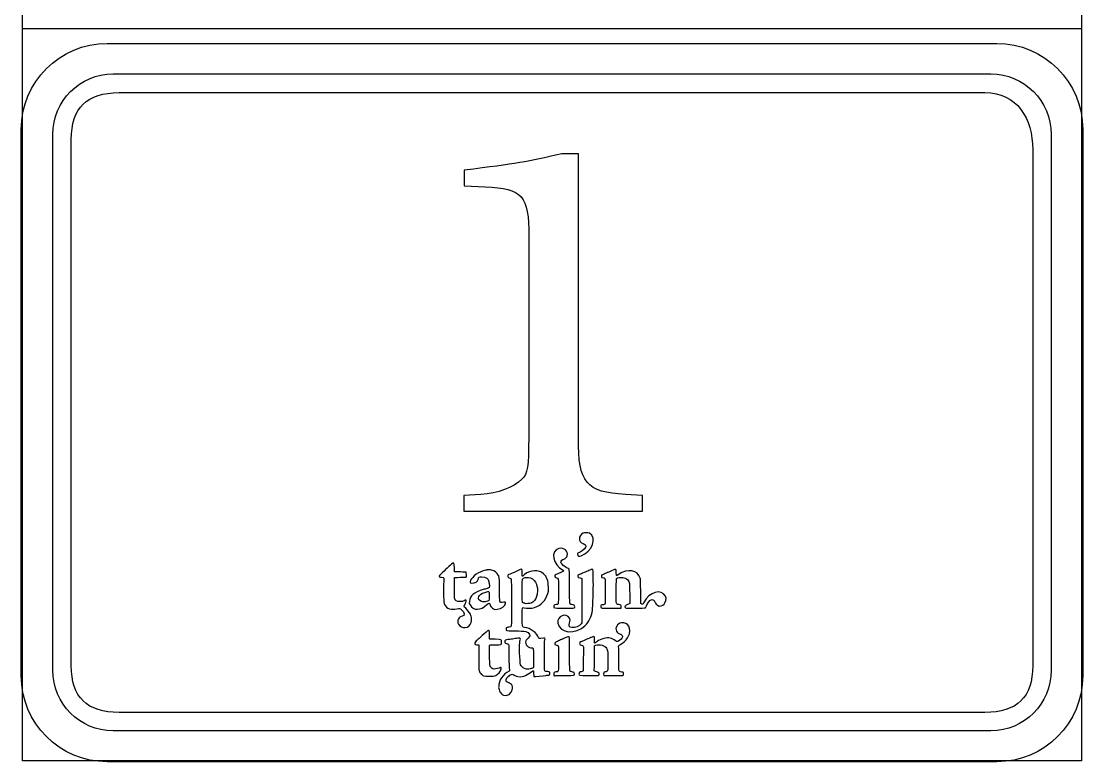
# Model space of a CAD drawing. Header units: millimetres. Extents: x 0 to 115, y 0 to 484.
# Drawn here: x -0.1 to 115.1, y -0.1 to 80.3 of the extents above; entities that cross this region are included whole.
import ezdxf

# ---------------------------------------------------------------- set-up
doc = ezdxf.new("R2010")
doc.units = ezdxf.units.MM
doc.layers.get('0').update_dxf_attribs({"linetype": 'CONTINUOUS'})

msp = doc.modelspace()

# ---------------------------------------------------------------- linework, layer by layer
at = {"color": 7}
for p, q in [((0, 0.000298), (0, 483.65833)), ((115.005552, 483.65833), (115.005552, 0.000298)), ((0, 79.481196), (115.016603, 79.481196)), ((9.864019, 74.56559), (105.145766, 74.56559)), ((9.864019, 74.56559), (9.864019, 74.56559)), ((10.503252, 72.534296), (104.50618, 72.534296)), ((10.503252, 72.534296), (10.503252, 72.534296)), ((3.30588, 9.844628), (3.30588, 67.98699)), ((5.317772, 10.346278), (5.317772, 67.447946)), ((111.703905, 67.98699), (111.703905, 9.844628)), ((60.380031, 65.889374), (58.558287, 65.889374)), ((60.380031, 35.016028), (60.380031, 65.889374)), ((109.692013, 66.327877), (109.692013, 10.346278)), ((47.972132, 64.123016), (47.972132, 62.41416)), ((47.972132, 62.41416), (50.24896, 62.301271)), ((54.972654, 56.946105), (54.972654, 35.130328)), ((49.793876, 28.920733), (47.915687, 28.807845)), ((67.322698, 28.807845), (65.502365, 28.920733)), ((47.915687, 28.807845), (47.915687, 27.098989)), ((67.322698, 27.098989), (67.322698, 28.807845)), ((47.915687, 27.098989), (67.322698, 27.098989)), ((60.573001, 20.258628), (60.326409, 20.148209)), ((60.326409, 20.148209), (60.326409, 20.040964)), ((63.160979, 20.281911), (62.888281, 20.152442)), ((62.888281, 20.152442), (62.888281, 20.032498)), ((57.118248, 18.410778), (57.114015, 18.85422)), ((58.202687, 18.986511), (58.202687, 18.282367)), ((47.78904, 17.293178), (47.513521, 17.293178)), ((47.959785, 17.386664), (47.78904, 17.293178)), ((48.541515, 17.316462), (48.517879, 17.090331)), ((57.043812, 18.169478), (57.118248, 18.410778)), ((58.202687, 18.282367), (58.197395, 18.179003)), ((58.204098, 17.979331), (58.197395, 17.520367)), ((58.20692, 18.050945), (58.204098, 17.979331)), ((65.939103, 18.096453), (65.943337, 17.080806)), ((48.517879, 17.090331), (48.608896, 16.929112)), ((51.165123, 16.513187), (51.304471, 16.448275)), ((51.304471, 16.448275), (51.540126, 16.471559)), ((64.021051, 16.573512), (65.011651, 16.587623)), ((65.011651, 16.587623), (65.011651, 16.722384)), ((65.943337, 17.080806), (65.895006, 17.040942)), ((60.746568, 15.558217), (60.727518, 14.982131)), ((52.540604, 14.461078), (52.533548, 14.305503)), ((52.650671, 14.494239), (52.540604, 14.461078)), ((60.727518, 14.982131), (60.662606, 14.877356)), ((62.122048, 13.44402), (62.067015, 13.480003)), ((62.11217, 13.125814), (62.122048, 13.44402)), ((49.358548, 12.613228), (49.562454, 12.602292)), ((49.562454, 12.602292), (49.559632, 12.293612)), ((55.490884, 11.178834), (55.497587, 10.131437)), ((54.458657, 9.191637), (54.639279, 9.279831)), ((55.497587, 10.131437), (55.446787, 10.090162)), ((57.271354, 9.62132), (57.151409, 9.661537)), ((57.278057, 9.497495), (57.271354, 9.62132)), ((61.504687, 9.271365), (62.524215, 9.267484)), ((62.095942, 9.770192), (62.109701, 10.320173)), ((62.149565, 9.727506), (62.095942, 9.770192)), ((62.524215, 9.267484), (62.575367, 9.316873)), ((54.07554, 9.137662), (54.458657, 9.191637)), ((104.50618, 5.258517), (10.503252, 5.258517)), ((105.145766, 3.26744), (9.864019, 3.26744)), ((115.005552, 0.000298), (0, 0.000298))]:
    msp.add_line(p, q, dxfattribs=at)
at = {"color": 1}
for p, q in [((9.22469, 77.872882), (105.785216, 77.872882)), ((9.22469, 77.872882), (9.22469, 77.872882)), ((-0.119842, 9.263251), (-0.119842, 68.518979)), ((115.129749, 68.518979), (115.129749, 9.263251)), ((105.785216, -0.091005), (9.22469, -0.091005))]:
    msp.add_line(p, q, dxfattribs=at)
for points in [[(-0.119842, 68.518979), (-0.119842, 73.701638), (4.047147, 77.872882), (9.22469, 77.872882)], [(105.785216, 77.872882), (110.962406, 77.872882), (115.129749, 73.701638), (115.129749, 68.518979)], [(9.22469, -0.091005), (4.047147, -0.091005), (-0.119842, 4.08024), (-0.119842, 9.263251)], [(115.129749, 9.263251), (115.129749, 4.08024), (110.962406, -0.091005), (105.785216, -0.091005)]]:
    msp.add_open_spline(points, degree=3, dxfattribs=at)
at = {"color": 7}
for points in [[(3.30588, 67.98699), (3.30588, 71.63189), (6.231466, 74.56559), (9.864019, 74.56559)], [(105.145766, 74.56559), (108.778319, 74.56559), (111.703905, 71.63189), (111.703905, 67.98699)], [(5.317772, 67.447946), (5.317772, 70.88894), (7.005814, 72.534296), (10.503252, 72.534296)], [(104.50618, 72.534296), (108.003619, 72.534296), (109.692013, 69.766049), (109.692013, 66.327877)], [(58.558287, 65.889374), (54.859765, 65.035299), (53.663496, 64.806346), (47.972132, 64.123016)], [(50.24896, 62.301271), (54.290734, 62.186618), (55.029098, 61.332191), (54.972654, 56.946105)], [(54.972654, 35.130328), (54.972654, 31.883714), (54.859765, 31.200031), (54.232526, 30.573144)], [(65.502365, 28.920733), (61.233048, 29.149686), (60.322176, 30.231303), (60.380031, 35.016028)], [(54.232526, 30.573144), (53.321654, 29.662272), (51.614562, 29.035386), (49.793876, 28.920733)], [(60.899673, 24.730439), (60.334523, 24.446453), (60.332054, 23.815334), (60.896851, 23.581089)], [(60.654493, 22.267697), (61.864167, 22.678331), (62.454012, 24.26442), (61.55972, 24.70257)], [(61.55972, 24.70257), (61.388976, 24.786884), (61.04149, 24.800642), (60.901084, 24.730439)], [(58.255251, 23.057214), (57.285112, 22.836728), (57.586737, 21.271453), (58.709981, 20.698189)], [(59.157656, 22.276164), (59.299826, 22.763703), (58.813345, 23.184214), (58.25384, 23.057214)], [(61.126862, 23.148231), (61.024909, 22.9348), (60.615687, 22.632822), (60.326409, 22.556975)], [(60.896851, 23.581089), (61.186129, 23.459734), (61.231637, 23.37295), (61.126862, 23.148231)], [(58.696223, 21.861298), (58.985501, 21.969953), (59.097331, 22.069436), (59.157656, 22.276164)], [(60.326409, 22.556975), (60.268554, 22.541806), (60.267143, 22.43315), (60.326409, 22.30615)], [(60.326409, 22.30615), (60.377209, 22.19185), (60.418837, 22.18797), (60.654493, 22.267697)], [(46.588537, 21.341656), (46.322896, 21.106), (45.558074, 20.406089), (45.431074, 20.284734)], [(46.901451, 20.947603), (46.90004, 21.520867), (46.854532, 21.578723), (46.587479, 21.341656)], [(46.925087, 20.534148), (46.909918, 20.545084), (46.901451, 20.684431), (46.901451, 20.947603)], [(50.953104, 20.707714), (50.798587, 20.729939), (50.510721, 20.747578), (50.483204, 20.73382)], [(54.061782, 20.762748), (53.950304, 20.704892), (52.827059, 20.214531), (52.743098, 20.188425)], [(54.260395, 20.433606), (54.258984, 20.849884), (54.251929, 20.86082), (54.063193, 20.764159)], [(56.580968, 20.313661), (56.062737, 20.795909), (55.165623, 20.754634), (54.535915, 20.224056)], [(59.09592, 20.969475), (58.485262, 21.261928), (58.28559, 21.706781), (58.696223, 21.861298)], [(59.378143, 20.809667), (59.368618, 20.827659), (59.24197, 20.899273), (59.09592, 20.969475)], [(59.406012, 18.956173), (59.398956, 19.958061), (59.386609, 20.792028), (59.378143, 20.809667)], [(61.973176, 20.09882), (61.953773, 20.915853), (61.98129, 20.866111), (61.628512, 20.713359)], [(64.485306, 20.424081), (64.468726, 20.884103), (64.50612, 20.868934), (63.97272, 20.633278)], [(67.08422, 19.834236), (66.828103, 20.732761), (65.695334, 20.923967), (64.738953, 20.2297)], [(45.431074, 20.284734), (45.18166, 20.040964), (45.209176, 19.933367), (45.512565, 19.933367)], [(45.512565, 19.933367), (45.792318, 19.933367), (45.789496, 19.94007), (45.738343, 19.088464)], [(46.937435, 17.687231), (46.90004, 17.834692), (46.887693, 19.832825), (46.925087, 19.892092)], [(47.554796, 20.509453), (47.222479, 20.516156), (46.938846, 20.526034), (46.925087, 20.534148)], [(46.925087, 19.892092), (46.940257, 19.915375), (47.065493, 19.923842), (47.551973, 19.930545)], [(47.551973, 19.930545), (47.965429, 19.936189), (48.170746, 19.945714), (48.191207, 19.962295)], [(48.177448, 20.482995), (48.167923, 20.492873), (47.888171, 20.503809), (47.554796, 20.509453)], [(48.191207, 19.962295), (48.224368, 19.989811), (48.212021, 20.450186), (48.177448, 20.482995)], [(49.282701, 20.255806), (48.672396, 19.828592), (48.395465, 19.298014), (48.782462, 19.298014)], [(48.782462, 19.298014), (49.180748, 19.298014), (49.45521, 19.457823), (49.478493, 19.703356)], [(50.296937, 20.692545), (49.954037, 20.625164), (49.581857, 20.465356), (49.282701, 20.255806)], [(49.478493, 19.703356), (49.500365, 19.931956), (49.58856, 19.998278), (49.863021, 19.998278)], [(49.863021, 19.998278), (50.295526, 19.998278), (50.645482, 19.762623), (50.646893, 19.47017)], [(50.483204, 20.73382), (50.470504, 20.727117), (50.386543, 20.707714), (50.296937, 20.692545)], [(51.674887, 20.163378), (51.552473, 20.432195), (51.249084, 20.662206), (50.953104, 20.707714)], [(51.796243, 18.640789), (51.793421, 19.922431), (51.796243, 19.894914), (51.674887, 20.163378)], [(52.743098, 20.188425), (52.631268, 20.152442), (52.711348, 19.88927), (52.832704, 19.88927)], [(52.832704, 19.88927), (52.911021, 19.88927), (53.039432, 19.820478), (53.077884, 19.754156)], [(53.077884, 19.754156), (53.097287, 19.723817), (53.10399, 14.883001), (53.08494, 14.710492)], [(54.282268, 20.097409), (54.26992, 20.129159), (54.260395, 20.2805), (54.260395, 20.433606)], [(54.272743, 18.486273), (54.26992, 19.839528), (54.260395, 19.746042), (54.423026, 19.830003)], [(54.535915, 20.224056), (54.297437, 20.024384), (54.308373, 20.029675), (54.282268, 20.097409)], [(54.423026, 19.830003), (54.624109, 19.934778), (54.916209, 19.949948), (55.153276, 19.865634)], [(55.153276, 19.865634), (55.445376, 19.765092), (55.76217, 19.442653), (55.811912, 19.196061)], [(57.114015, 18.85422), (57.107312, 19.56542), (56.962673, 19.960884), (56.580968, 20.313661)], [(58.125781, 20.305548), (57.838973, 20.187014), (57.807223, 20.160556), (57.808634, 20.043434)], [(57.808634, 20.043434), (57.808634, 19.931956), (57.829448, 19.911142), (57.99349, 19.875511)], [(57.99349, 19.875511), (58.20692, 19.822948), (58.202687, 19.847995), (58.202687, 18.986511)], [(58.709981, 20.698189), (58.866968, 20.618109), (58.832748, 20.596236), (58.125781, 20.305548)], [(60.326409, 20.040964), (60.326409, 19.916786), (60.333112, 19.910084), (60.560654, 19.865634)], [(60.560654, 19.865634), (60.636501, 19.850817), (60.710937, 19.824359), (60.726106, 19.80672)], [(61.114515, 20.494284), (60.951884, 20.42655), (60.708115, 20.319306), (60.573001, 20.258628)], [(60.726106, 19.80672), (60.760326, 19.765092), (60.775495, 16.463445), (60.746568, 15.558217)], [(61.628512, 20.713359), (61.508567, 20.662206), (61.277145, 20.561664), (61.114515, 20.494284)], [(61.989756, 19.407023), (61.989756, 19.424661), (61.98129, 19.734753), (61.973176, 20.09882)], [(62.888281, 20.032498), (62.888281, 19.900206), (62.87029, 19.912553), (63.095009, 19.875511)], [(63.095009, 19.875511), (63.301737, 19.839528), (63.29327, 19.904439), (63.29327, 18.454523)], [(63.505642, 20.436428), (63.466837, 20.42267), (63.311262, 20.354936), (63.160979, 20.281911)], [(63.97272, 20.633278), (63.755056, 20.538381), (63.545506, 20.448775), (63.505642, 20.436428)], [(64.483895, 18.409367), (64.483895, 19.537903), (64.48954, 19.748511), (64.517056, 19.79155)], [(64.738953, 20.2297), (64.488128, 20.047667), (64.499065, 20.039553), (64.485306, 20.424081)], [(64.517056, 19.79155), (64.583026, 19.890681), (64.985545, 19.959473), (65.183806, 19.90585)], [(65.183806, 19.90585), (65.252951, 19.886448), (65.36584, 19.860342), (65.437453, 19.845173)], [(65.437453, 19.845173), (65.668876, 19.798253), (65.85232, 19.56542), (65.912998, 19.240159)], [(67.136784, 18.388553), (67.123026, 19.526967), (67.11597, 19.719584), (67.08422, 19.834236)], [(45.738343, 19.088464), (45.694246, 18.389964), (45.748221, 17.1055), (45.824068, 16.973209)], [(50.131485, 18.628442), (48.929923, 18.216398), (48.608896, 17.951814), (48.541515, 17.316462)], [(50.341035, 18.683475), (50.287412, 18.67395), (50.192162, 18.648903), (50.131485, 18.628442)], [(50.670529, 19.27332), (50.75449, 18.837639), (50.704748, 18.749445), (50.341035, 18.683475)], [(50.646893, 19.47017), (50.646893, 19.426073), (50.656771, 19.337878), (50.670529, 19.27332)], [(52.264732, 17.225445), (51.803298, 17.112556), (51.799065, 17.127725), (51.796243, 18.640789)], [(54.467123, 17.129137), (54.261454, 17.170412), (54.274154, 17.082217), (54.272743, 18.486273)], [(55.811912, 19.196061), (55.824259, 19.138206), (55.850365, 19.044367), (55.869768, 18.990745)], [(55.869768, 18.990745), (55.952318, 18.774492), (55.931857, 18.132084), (55.835195, 17.836103)], [(59.674476, 16.976031), (59.398956, 16.983087), (59.41977, 16.829981), (59.406012, 18.956173)], [(61.902973, 16.380895), (61.941426, 16.606673), (62.007748, 18.932889), (61.989756, 19.407023)], [(63.29327, 18.454523), (63.29327, 16.920998), (63.298915, 16.954159), (63.005404, 16.954159)], [(65.912998, 19.240159), (65.926756, 19.1629), (65.937692, 18.712403), (65.939103, 18.096453)], [(69.816837, 17.875967), (69.388212, 18.733217), (68.060003, 18.351512), (67.482506, 17.204984)], [(47.513521, 17.293178), (47.130404, 17.293178), (47.018574, 17.367262), (46.937435, 17.687231)], [(48.198262, 17.417003), (48.17886, 17.488617), (48.134762, 17.483325), (47.959785, 17.386664)], [(48.045157, 16.956628), (48.103012, 17.031064), (48.213432, 17.359148), (48.198262, 17.417003)], [(49.770593, 17.335864), (49.282701, 17.583867), (49.52259, 18.103156), (50.205921, 18.278134)], [(50.651126, 17.42935), (50.524479, 17.276598), (49.999193, 17.2198), (49.770593, 17.335864)], [(50.205921, 18.278134), (50.286001, 18.298948), (50.385132, 18.329287), (50.427818, 18.345867)], [(50.427818, 18.345867), (50.571398, 18.402312), (50.652537, 18.380439), (50.674762, 18.279545)], [(50.674762, 18.279545), (50.70369, 18.141962), (50.685698, 17.470625), (50.651126, 17.42935)], [(55.835195, 17.836103), (55.744532, 17.561642), (55.472893, 17.236381), (55.248173, 17.131606)], [(55.617532, 16.645478), (56.316384, 16.89207), (56.819093, 17.42935), (57.043812, 18.169478)], [(58.197395, 17.520367), (58.19034, 16.984498), (58.201276, 17.012014), (57.949393, 16.960862)], [(58.197395, 18.179003), (58.198806, 18.12397), (58.197395, 18.113034), (58.20692, 18.050945)], [(64.765059, 16.966506), (64.449323, 17.024362), (64.481073, 16.86032), (64.483895, 18.409367)], [(67.154423, 17.06987), (67.153012, 17.06987), (67.144898, 17.665006), (67.136784, 18.388553)], [(67.759437, 16.843739), (68.070939, 17.538359), (68.498153, 17.73662), (68.684067, 17.270953)], [(68.948651, 16.889248), (69.462648, 16.547406), (70.111759, 17.2833), (69.816837, 17.875967)], [(45.824068, 16.973209), (46.07066, 16.543525), (46.606529, 16.35867), (47.185437, 16.50472)], [(47.185437, 16.50472), (47.440496, 16.569631), (47.494118, 16.558695), (47.688498, 16.398534)], [(47.688498, 16.398534), (48.019051, 16.128659), (48.065971, 15.701445), (47.765404, 15.701445)], [(48.134762, 16.574923), (47.907573, 16.801053), (47.910396, 16.788706), (48.045157, 16.956628)], [(48.69709, 15.785406), (48.69709, 15.901117), (48.424393, 16.284234), (48.134762, 16.574923)], [(48.608896, 16.929112), (48.964496, 16.288467), (49.74731, 16.303637), (50.444398, 16.962273)], [(50.444398, 16.962273), (50.699457, 17.203573), (50.69099, 17.206042), (50.808112, 16.883603)], [(50.808112, 16.883603), (50.864909, 16.732262), (50.999671, 16.590092), (51.165123, 16.513187)], [(51.540126, 16.471559), (52.058004, 16.524123), (52.419248, 16.785884), (52.459112, 17.135839)], [(52.459112, 17.135839), (52.472871, 17.261428), (52.450998, 17.270953), (52.264732, 17.225445)], [(54.264276, 15.702856), (54.272743, 16.743198), (54.256162, 16.674406), (54.483351, 16.605262)], [(54.599415, 17.085039), (54.59377, 17.094564), (54.533093, 17.113967), (54.467123, 17.129137)], [(54.483351, 16.605262), (54.731707, 16.532237), (55.362826, 16.554462), (55.617532, 16.645478)], [(55.248173, 17.131606), (55.122937, 17.072692), (54.628343, 17.03812), (54.599415, 17.085039)], [(57.698568, 16.740375), (57.698568, 16.579156), (57.66964, 16.5848), (58.585804, 16.571042)], [(57.949393, 16.960862), (57.726084, 16.915353), (57.698568, 16.890659), (57.698568, 16.740375)], [(59.418359, 15.48237), (59.070873, 16.156175), (58.015362, 15.718025), (58.138129, 14.954614)], [(58.585804, 16.571042), (59.84134, 16.55305), (59.975043, 16.565398), (59.975043, 16.708625)], [(59.975043, 16.708625), (59.975043, 16.878312), (59.871679, 16.970387), (59.674476, 16.976031)], [(61.113104, 14.692501), (61.530792, 15.107367), (61.778795, 15.635123), (61.902973, 16.380895)], [(62.790209, 16.7499), (62.788798, 16.55305), (62.765515, 16.557284), (64.021051, 16.573512)], [(63.005404, 16.954159), (62.841362, 16.954159), (62.793031, 16.905828), (62.790209, 16.7499)], [(65.011651, 16.722384), (65.011651, 16.905828), (64.993659, 16.92382), (64.765059, 16.966506)], [(65.686867, 16.963684), (65.469203, 16.912531), (65.353492, 16.710037), (65.481551, 16.60385)], [(65.481551, 16.60385), (65.56022, 16.539292), (67.588692, 16.559753), (67.64937, 16.626075)], [(65.895006, 17.040942), (65.86749, 17.020128), (65.773651, 16.984498), (65.686867, 16.963684)], [(67.482506, 17.204984), (67.362562, 16.967917), (67.281423, 16.933345), (67.154423, 17.06987)], [(67.64937, 16.626075), (67.66454, 16.644067), (67.713928, 16.740375), (67.759437, 16.843739)], [(68.684067, 17.270953), (68.764148, 17.062814), (68.831528, 16.965095), (68.948651, 16.889248)], [(47.765404, 15.701445), (47.392165, 15.701445), (47.144162, 15.213553), (47.335721, 14.859364)], [(47.335721, 14.859364), (47.660982, 14.261406), (48.560565, 14.372884), (48.733073, 15.03152)], [(48.727429, 15.6958), (48.710848, 15.721906), (48.69709, 15.762123), (48.69709, 15.785406)], [(48.733073, 15.03152), (48.79481, 15.269998), (48.793398, 15.593848), (48.727429, 15.6958)], [(54.524979, 14.490006), (54.256162, 14.518934), (54.254751, 14.524578), (54.264276, 15.702856)], [(59.406012, 14.98072), (59.484329, 15.216375), (59.488562, 15.347256), (59.418359, 15.48237)], [(65.033876, 14.984953), (64.579145, 14.902051), (64.313151, 14.440617), (64.504709, 14.068437)], [(65.785998, 13.500817), (66.200865, 14.341134), (65.801167, 15.129592), (65.033876, 14.986012)], [(50.456746, 14.082195), (50.276476, 13.930501), (50.029532, 13.708603), (49.712737, 13.411212)], [(50.733676, 13.656392), (50.736498, 14.189792), (50.685698, 14.270931), (50.455335, 14.080784)], [(52.533548, 14.305503), (52.526846, 14.105478), (52.423482, 14.129114), (53.448654, 14.115356)], [(52.868334, 14.528812), (52.809068, 14.528812), (52.709937, 14.512231), (52.650671, 14.494239)], [(53.08494, 14.710492), (53.068359, 14.560209), (53.035198, 14.532692), (52.868334, 14.528812)], [(53.448654, 14.115356), (54.701368, 14.100187), (54.878815, 14.057501), (55.056615, 13.728006)], [(56.065559, 13.328309), (55.882115, 13.89487), (55.190318, 14.416981), (54.524979, 14.490006)], [(58.138129, 14.954614), (58.318398, 13.829959), (60.087931, 13.675795), (61.113104, 14.692501)], [(59.642726, 14.484714), (59.353448, 14.523167), (59.29277, 14.645934), (59.406012, 14.98072)], [(60.662606, 14.877356), (60.498565, 14.612773), (60.039601, 14.436384), (59.642726, 14.484714)], [(64.504709, 14.068437), (64.570678, 13.938967), (64.820092, 13.773514), (64.949562, 13.773514)], [(49.365604, 13.094064), (49.252362, 13.011514), (49.113368, 12.826659), (49.114779, 12.757867)], [(49.114779, 12.757867), (49.114779, 12.637923), (49.136651, 12.625576), (49.358548, 12.613228)], [(49.712737, 13.411212), (49.545873, 13.253873), (49.388887, 13.112056), (49.365604, 13.094064)], [(50.732618, 13.245759), (50.731207, 13.265162), (50.732618, 13.449664), (50.733676, 13.656392)], [(51.347157, 13.198839), (50.805643, 13.209776), (50.733676, 13.214009), (50.732618, 13.245759)], [(51.331987, 12.613228), (52.058004, 12.613228), (52.012848, 12.593826), (52.020962, 12.899684)], [(52.020962, 12.899684), (52.029076, 13.208364), (52.084462, 13.18367), (51.347157, 13.198839)], [(52.380443, 12.968828), (52.372329, 12.807609), (52.397023, 12.774448), (52.545896, 12.742698)], [(52.74839, 13.162856), (52.430184, 13.127226), (52.388909, 13.105001), (52.380443, 12.968828)], [(52.545896, 12.742698), (52.853165, 12.679198), (52.835526, 12.764923), (52.834115, 11.40179)], [(53.066948, 13.205895), (52.993923, 13.193195), (52.851754, 13.174145), (52.74839, 13.162856)], [(53.658204, 13.291267), (53.445832, 13.265162), (53.243337, 13.234823), (53.066948, 13.205895)], [(53.912909, 13.325487), (53.868812, 13.320195), (53.754512, 13.303614), (53.658204, 13.291267)], [(54.030032, 13.029506), (54.10729, 13.306437), (54.087887, 13.354414), (53.912909, 13.325487)], [(54.103057, 10.445409), (53.995812, 10.741742), (53.940426, 12.704245), (54.030032, 13.029506)], [(54.658682, 13.034798), (54.540148, 12.632631), (54.910565, 12.228701), (55.368118, 12.259039)], [(54.899629, 13.336776), (54.735587, 13.175556), (54.680554, 13.105001), (54.658682, 13.034798)], [(55.056615, 13.728006), (55.139518, 13.577723), (55.133873, 13.566787), (54.899629, 13.336776)], [(56.280401, 13.302203), (56.095898, 13.288445), (56.077907, 13.291267), (56.065559, 13.328309)], [(56.721373, 13.145217), (56.776407, 13.344889), (56.794398, 13.339245), (56.280401, 13.302203)], [(56.680098, 11.516442), (56.680098, 12.895803), (56.684332, 13.00587), (56.721373, 13.145217)], [(58.223501, 13.040442), (57.750779, 12.870756), (57.635068, 12.629809), (58.000193, 12.571953)], [(58.430229, 13.135339), (58.360026, 13.098298), (58.266187, 13.055612), (58.223501, 13.040442)], [(58.590037, 13.204484), (58.572045, 13.204484), (58.500431, 13.172734), (58.430229, 13.135339)], [(58.712804, 13.24717), (58.663062, 13.223534), (58.608029, 13.204484), (58.590037, 13.204484)], [(59.043356, 13.388987), (58.911065, 13.333953), (58.762193, 13.270453), (58.712804, 13.24717)], [(59.385198, 13.416503), (59.361915, 13.504698), (59.316406, 13.500817), (59.043356, 13.388987)], [(59.412715, 11.575356), (59.40707, 12.555373), (59.394723, 13.383695), (59.385198, 13.416503)], [(60.637912, 12.919087), (60.570179, 12.919087), (60.501387, 12.825248), (60.501387, 12.731762)], [(60.501387, 12.731762), (60.501387, 12.622753), (60.567709, 12.569131), (60.69859, 12.569131)], [(61.521267, 13.303614), (61.31842, 13.203073), (60.665429, 12.919087), (60.637912, 12.919087)], [(61.694834, 13.379462), (61.683898, 13.379462), (61.60664, 13.344889), (61.521267, 13.303614)], [(61.861345, 13.448253), (61.780206, 13.409801), (61.704359, 13.379462), (61.694834, 13.379462)], [(62.067015, 13.480003), (62.01304, 13.514576), (62.004926, 13.514576), (61.861345, 13.448253)], [(62.243404, 12.851706), (62.11217, 12.737053), (62.101234, 12.762101), (62.11217, 13.125814)], [(62.150976, 12.514098), (62.419792, 12.686253), (63.137695, 12.584301), (63.337367, 12.345823)], [(62.339712, 12.919087), (62.328776, 12.919087), (62.284679, 12.888748), (62.243404, 12.851706)], [(62.45119, 12.996345), (62.40039, 12.953659), (62.349237, 12.919087), (62.339712, 12.919087)], [(63.126406, 13.294089), (62.830426, 13.21542), (62.581012, 13.105001), (62.45119, 12.996345)], [(64.402756, 13.047145), (64.053859, 13.343478), (63.626645, 13.426381), (63.126406, 13.294089)], [(64.882181, 13.106412), (64.624653, 12.909562), (64.57209, 12.902506), (64.402756, 13.047145)], [(65.149587, 13.558673), (65.179926, 13.435906), (65.069506, 13.249992), (64.882181, 13.106412)], [(64.942859, 12.648859), (65.320331, 12.854528), (65.612431, 13.149098), (65.785998, 13.500817)], [(64.949562, 13.773514), (64.992248, 13.773514), (65.134417, 13.620409), (65.149587, 13.558673)], [(49.559632, 12.293612), (49.559632, 12.126748), (49.55434, 11.538315), (49.548696, 10.991156)], [(50.755901, 10.41119), (50.732618, 10.435884), (50.719918, 12.551139), (50.743554, 12.589945)], [(50.743554, 12.589945), (50.753079, 12.604762), (50.954515, 12.613228), (51.331987, 12.613228)], [(55.368118, 12.259039), (55.492295, 12.266095), (55.483829, 12.343001), (55.490884, 11.178834)], [(58.000193, 12.571953), (58.229145, 12.534559), (58.230204, 12.530678), (58.217856, 11.004915)], [(59.511845, 9.707045), (59.42224, 9.726095), (59.423651, 9.694345), (59.412715, 11.575356)], [(60.69859, 12.569131), (60.779729, 12.569131), (60.884504, 12.517978), (60.903906, 12.470001)], [(60.903906, 12.470001), (60.924368, 12.416026), (60.89544, 9.832281), (60.873568, 9.775837)], [(62.113581, 11.753156), (62.104056, 12.482348), (62.104056, 12.483759), (62.150976, 12.514098)], [(62.109701, 10.320173), (62.125929, 11.017262), (62.125929, 10.901551), (62.113581, 11.753156)], [(63.337367, 12.345823), (63.556442, 12.084062), (63.564909, 12.029028), (63.56632, 10.827115)], [(64.751301, 12.196951), (64.730487, 12.560664), (64.715317, 12.526445), (64.942859, 12.648859)], [(64.756592, 10.904373), (64.763648, 11.451531), (64.760826, 12.032909), (64.751301, 12.196951)], [(49.548696, 10.991156), (49.541993, 10.110623), (49.544462, 9.981153), (49.576212, 9.89437)], [(50.778126, 10.321584), (50.778126, 10.360037), (50.766837, 10.399901), (50.755901, 10.41119)], [(52.834115, 11.40179), (52.832704, 10.438706), (52.837996, 10.227745), (52.866923, 10.069348)], [(55.151865, 9.990678), (54.763104, 9.844628), (54.23817, 10.07217), (54.103057, 10.445409)], [(56.901995, 9.705634), (56.673043, 9.713748), (56.680098, 9.657303), (56.680098, 11.516442)], [(58.217856, 11.004915), (58.20692, 9.581456), (58.229145, 9.68482), (57.928579, 9.660126)], [(63.56632, 10.827115), (63.56632, 9.61744), (63.588192, 9.701401), (63.272456, 9.658715)], [(64.958028, 9.68482), (64.730487, 9.752553), (64.742834, 9.680587), (64.756592, 10.904373)], [(9.864019, 3.26744), (6.231466, 3.26744), (3.30588, 6.199729), (3.30588, 9.844628)], [(10.503252, 5.258517), (7.005814, 5.258517), (5.317772, 6.906695), (5.317772, 10.346278)], [(49.576212, 9.89437), (49.595615, 9.840748), (49.621721, 9.756434), (49.635479, 9.708456)], [(49.635479, 9.708456), (49.664407, 9.60227), (49.845029, 9.371906), (49.934635, 9.326751)], [(49.934635, 9.326751), (49.970265, 9.308759), (50.035176, 9.269953), (50.079273, 9.242437)], [(50.079273, 9.242437), (50.241904, 9.139073), (51.129493, 9.168001), (51.407834, 9.287945)], [(50.991557, 10.046065), (50.891015, 10.078873), (50.778126, 10.223512), (50.778126, 10.321584)], [(51.093509, 10.001967), (51.082573, 10.011492), (51.035654, 10.032306), (50.991557, 10.046065)], [(51.774371, 10.078873), (51.574346, 9.981153), (51.166534, 9.934234), (51.093509, 10.001967)], [(51.407834, 9.287945), (51.676298, 9.402245), (51.929946, 9.710926), (51.983568, 9.987856)], [(52.851754, 9.746909), (52.165601, 9.433995), (51.698523, 8.729851), (51.723218, 8.040876)], [(51.983568, 9.987856), (52.022373, 10.187881), (52.008615, 10.194584), (51.774371, 10.078873)], [(52.532137, 8.652592), (52.450998, 8.882956), (52.620332, 9.143306), (52.967818, 9.326751)], [(52.866923, 10.069348), (52.913843, 9.81429), (52.912432, 9.774426), (52.851754, 9.746909)], [(52.967818, 9.326751), (53.174193, 9.433995), (53.195007, 9.433995), (53.401734, 9.315462)], [(53.401734, 9.315462), (53.604229, 9.199751), (53.629276, 9.133781), (54.07554, 9.137662)], [(54.639279, 9.279831), (54.884459, 9.400834), (55.121526, 9.552528), (55.303559, 9.702812)], [(55.314495, 10.034776), (55.270398, 10.028073), (55.197373, 10.00867), (55.151865, 9.990678)], [(55.303559, 9.702812), (55.500409, 9.865442), (55.508876, 9.855917), (55.508876, 9.464334)], [(55.446787, 10.090162), (55.417859, 10.067937), (55.360004, 10.043242), (55.314495, 10.034776)], [(55.508876, 9.464334), (55.508876, 9.304526), (55.518401, 9.168001), (55.529337, 9.161298)], [(55.529337, 9.161298), (55.56532, 9.139073), (56.645526, 9.238556), (56.831793, 9.281242)], [(56.831793, 9.281242), (56.881182, 9.29359), (56.980665, 9.303115), (57.05369, 9.303115)], [(57.151409, 9.661537), (57.085087, 9.683409), (56.972198, 9.702812), (56.901995, 9.705634)], [(57.05369, 9.303115), (57.245248, 9.303115), (57.286523, 9.339098), (57.278057, 9.497495)], [(57.928579, 9.660126), (57.715148, 9.640723), (57.68869, 9.610384), (57.708093, 9.405067)], [(57.708093, 9.405067), (57.727495, 9.216331), (57.70527, 9.235734), (57.873545, 9.260428)], [(57.873545, 9.260428), (57.950804, 9.272776), (58.436931, 9.281242), (58.955162, 9.27842)], [(58.955162, 9.27842), (60.020551, 9.274187), (59.952818, 9.263251), (59.952818, 9.457631)], [(59.666362, 9.662948), (59.612387, 9.679528), (59.543595, 9.69999), (59.511845, 9.707045)], [(59.817704, 9.632609), (59.787718, 9.632609), (59.719984, 9.646367), (59.666362, 9.662948)], [(59.952818, 9.457631), (59.952818, 9.573342), (59.907309, 9.632609), (59.817704, 9.632609)], [(60.435065, 9.431173), (60.435065, 9.264662), (60.353926, 9.277009), (61.504687, 9.271365)], [(60.585348, 9.65307), (60.486218, 9.65307), (60.435065, 9.578634), (60.435065, 9.431173)], [(60.873568, 9.775837), (60.852754, 9.720803), (60.695768, 9.65307), (60.585348, 9.65307)], [(62.375342, 9.657303), (62.276212, 9.673884), (62.179904, 9.704223), (62.149565, 9.727506)], [(62.575367, 9.316873), (62.718595, 9.460101), (62.627579, 9.614617), (62.375342, 9.657303)], [(63.134873, 9.588512), (63.09889, 9.515487), (63.097479, 9.281242), (63.134873, 9.282301)], [(63.272456, 9.658715), (63.185673, 9.646367), (63.156745, 9.631198), (63.134873, 9.588512)], [(63.134873, 9.282301), (63.150042, 9.282301), (63.624176, 9.27842), (64.187562, 9.269953)], [(64.187562, 9.269953), (65.349259, 9.254784), (65.274823, 9.243848), (65.274823, 9.435406)], [(65.190862, 9.632609), (65.159112, 9.632609), (65.054337, 9.657303), (64.958028, 9.68482)], [(65.274823, 9.435406), (65.274823, 9.599448), (65.261065, 9.632609), (65.190862, 9.632609)], [(109.692013, 10.346278), (109.692013, 6.906695), (108.003619, 5.258517), (104.50618, 5.258517)], [(111.703905, 9.844628), (111.703905, 6.199729), (108.778319, 3.26744), (105.145766, 3.26744)], [(52.866923, 8.46809), (52.773437, 8.46809), (52.552951, 8.590856), (52.532137, 8.652592)], [(53.159376, 8.250426), (53.117748, 8.308281), (52.902907, 8.46809), (52.866923, 8.46809)], [(53.214409, 7.861665), (53.233459, 7.909995), (53.190773, 8.203506), (53.159376, 8.250426)], [(51.723218, 8.040876), (51.723218, 8.040876), (51.677709, 7.956915), (51.731684, 7.843673)], [(51.731684, 7.843673), (51.783896, 7.732195), (51.799065, 7.500773), (51.934179, 7.378006)], [(51.934179, 7.378006), (52.069293, 7.256651), (52.031898, 7.132826), (52.543073, 7.113423)], [(52.543073, 7.113423), (53.054601, 7.095431), (53.207354, 7.838381), (53.214409, 7.861665)]]:
    msp.add_open_spline(points, degree=3, dxfattribs=at)

doc.saveas('drawing.dxf')
